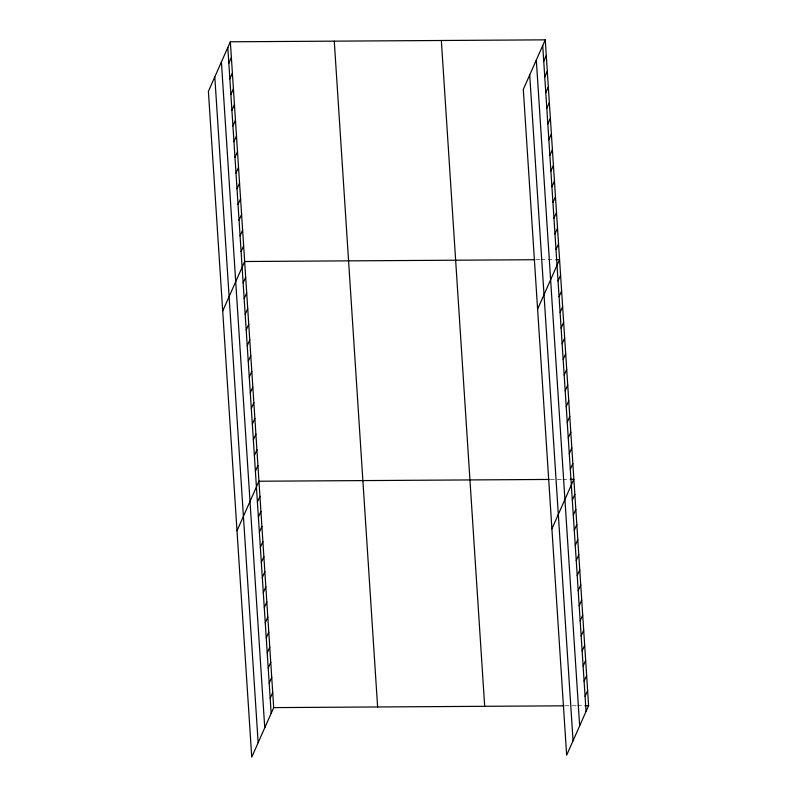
<?xml version="1.0" encoding="UTF-8"?>
<svg xmlns="http://www.w3.org/2000/svg" width="797" height="797" viewBox="0 0 797 797"><rect width="100%" height="100%" fill="white"/><g stroke="black" fill="none" stroke-linecap="round" stroke-linejoin="round"><path stroke-width="0.6" stroke-dasharray="3.98 2.99" d="M536.052 259.712L539.768 259.692M541.004 259.683L554.612 259.603M550.358 479.435L561.496 479.366M562.732 479.356L568.919 479.316M565.093 705.813L576.231 705.743M577.466 705.734L583.653 705.694"/><path stroke-width="1.2" d="M230.353 41.793L208.396 91.336L251.742 757.15L273.7 707.606L230.353 41.793L545.258 39.85L588.604 705.664L566.647 755.207L523.3 89.394L545.258 39.85M228.839 63.212L231.379 57.484M229.855 78.903L232.395 73.175M230.881 94.594L233.421 88.875M231.907 110.295L234.438 104.566M232.923 125.986L235.464 120.257M233.949 141.677L236.48 135.958M234.966 157.378L237.506 151.649M235.992 173.069L238.522 167.34M237.008 188.759L239.548 183.041M238.034 204.46L240.574 198.732M239.06 220.151L241.591 214.423M240.076 235.842L242.617 230.124M241.102 251.543L243.633 245.815M222.702 311.049L244.659 261.506L534.817 259.722M243.145 282.925L245.675 277.207M244.161 298.626L246.701 292.897M245.187 314.317L247.718 308.588M246.203 330.008L248.744 324.289M247.229 345.709L249.77 339.98M248.256 361.4L250.786 355.671M249.272 377.091L251.812 371.372M250.298 392.791L252.828 387.063M251.314 408.482L253.854 402.754M252.34 424.173L254.871 418.455M253.356 439.874L255.897 434.146M254.382 455.565L256.923 449.837M255.399 471.256L257.939 465.538M237.008 530.772L258.965 481.229L549.123 479.445M257.411 502.05L259.942 496.322M258.387 517.133L260.928 511.415M259.374 532.227L261.904 526.508M260.35 547.32L262.89 541.601M261.336 562.413L263.877 556.685M262.323 577.506L264.853 571.778M263.299 592.599L265.839 586.871M264.285 607.693L266.826 601.964M265.271 622.776L267.802 617.057M266.248 637.869L268.788 632.151M267.234 652.962L269.765 647.244M268.21 668.055L270.751 662.327M543.743 61.269L546.274 55.541M269.197 683.149L271.737 677.42M544.759 76.96L547.3 71.242M270.183 698.242L272.713 692.513M545.786 92.661L548.316 86.933M546.802 108.352L549.342 102.624M547.828 124.043L550.368 118.325M548.844 139.744L551.385 134.016M549.87 155.435L552.411 149.706M550.896 171.126L553.427 165.407M551.913 186.827L554.453 181.098M552.939 202.518L555.469 196.789M553.955 218.209L556.495 212.49M554.981 233.91L557.511 228.181M555.997 249.6L558.538 243.872M537.606 309.116L559.564 259.573L555.848 259.593M558.049 280.992L560.58 275.264M559.066 296.683L561.606 290.955M560.092 312.374L562.622 306.656M561.108 328.075L563.648 322.347M562.134 343.766L564.665 338.038M563.15 359.457L565.691 353.738M564.176 375.158L566.707 369.429M565.193 390.849L567.733 385.12M566.219 406.54L568.759 400.821M567.245 422.241L569.775 416.512M568.261 437.932L570.801 432.203M569.287 453.623L571.818 447.904M570.303 469.323L572.844 463.595M551.913 528.829L573.86 479.286L570.154 479.316M572.306 500.108L574.846 494.379M573.292 515.201L575.832 509.472M574.278 530.284L576.809 524.565M575.255 545.377L577.795 539.659M576.241 560.47L578.771 554.752M577.217 575.564L579.758 569.835M578.204 590.657L580.744 584.928M579.19 605.75L581.72 600.021M580.166 620.843L582.707 615.115M581.152 635.936L583.693 630.208M582.139 651.019L584.669 645.301M583.115 666.113L585.656 660.394M584.101 681.206L586.632 675.487M585.078 696.299L587.618 690.571M273.7 707.606L563.858 705.823M584.888 705.694L588.604 705.664M542.717 45.578L586.064 711.392M536.311 60.034L579.658 725.848M529.706 74.928L573.053 740.752M441.339 40.488L484.686 706.311M334.272 41.155L377.619 706.969M227.812 47.511L271.159 713.335M221.407 61.977L264.753 727.791M214.801 76.871L258.148 742.694"/></g></svg>
